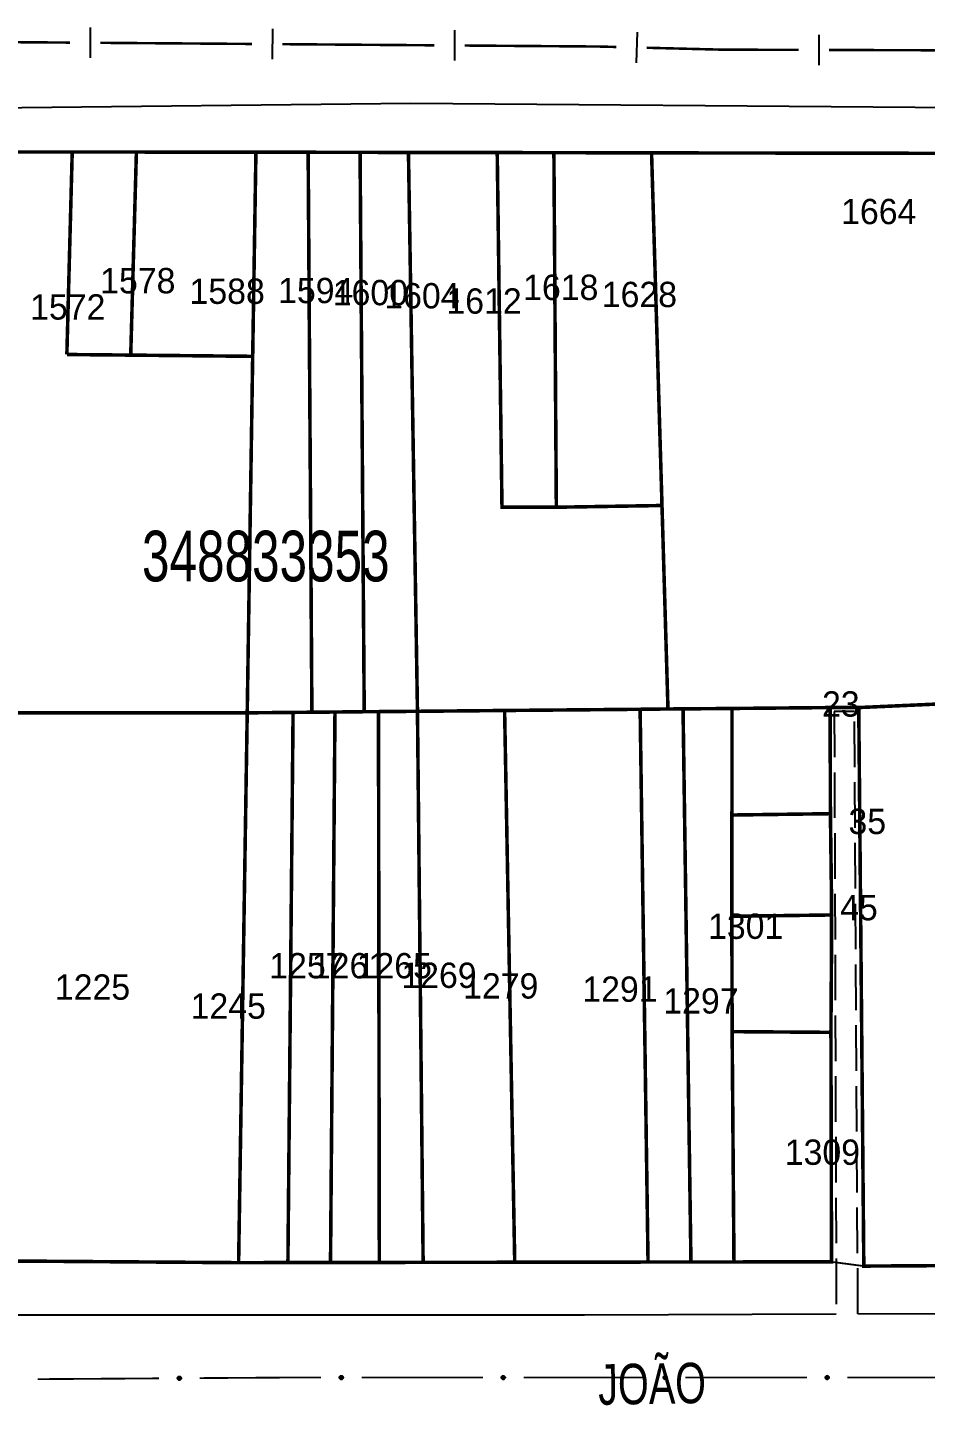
# Model space of a CAD drawing. Extents: x 202481 to 204056, y 4838981 to 4840330.
# Drawn here: x 202590.5 to 202679.2, y 4840019.1 to 4840155.2 of the extents above; entities that cross this region are included whole.
import ezdxf
from ezdxf.enums import TextEntityAlignment as Align

# ---------------------------------------------------------------- set-up
doc = ezdxf.new("R2010")
doc.units = 0
doc.header["$LTSCALE"] = 1.5
doc.header["$MEASUREMENT"] = 0
doc.linetypes.add('TRACO_11', pattern=[8, 3, -1, 3, -1])
for name, color, linetype in [('CD_MALHA_LOTES', 7, 'CONTINUOUS'), ('CD_TXT_QUADRA', 7, 'CONTINUOUS'), ('LM-LIM-SETORES-BAIRROS', 250, 'CONTINUOUS'), ('RU-QUADRA', 210, 'CONTINUOUS'), ('SV-EIXO-RUA-PAV', 20, 'CONTINUOUS'), ('SV-RUA-PAVIM', 7, 'CONTINUOUS'), ('SV-TXT-RUA-PAV', 7, 'CONTINUOUS'), ('Th_NmrPort', 1, 'CONTINUOUS')]:
    doc.layers.add(name, color=color, linetype=linetype)
doc.styles.add('ARIAL', font='ARIAL.SHX')

msp = doc.modelspace()

# ---------------------------------------------------------------- linework, layer by layer
at = {"layer": 'CD_MALHA_LOTES', "linetype": 'Continuous', "const_width": 0.35, "flags": 128}
for points in [[(202588.6, 4840142.87), (202594.93, 4840142.87)], [(202594.4, 4840122.87), (202594.93, 4840142.87)], [(202594.93, 4840142.87), (202601.27, 4840142.86)], [(202600.71, 4840122.81), (202601.27, 4840142.86)], [(202601.27, 4840142.86), (202613.08, 4840142.85)], [(202612.76, 4840122.69), (202613.08, 4840142.85)], [(202613.08, 4840142.85), (202618.24, 4840142.84)], [(202618.61, 4840087.55), (202618.24, 4840142.84)], [(202618.24, 4840142.84), (202623.37, 4840142.83)], [(202623.78, 4840087.6), (202623.37, 4840142.83)], [(202623.37, 4840142.83), (202628.15, 4840142.82)], [(202629.04, 4840087.64), (202628.15, 4840142.82)], [(202628.15, 4840142.82), (202636.92, 4840142.81)], [(202636.92, 4840142.81), (202642.52, 4840142.8)], [(202642.76, 4840107.79), (202637.39, 4840107.79), (202636.92, 4840142.81)], [(202642.52, 4840142.8), (202652.17, 4840142.78)], [(202642.76, 4840107.79), (202642.52, 4840142.8)], [(202652.17, 4840142.78), (202689.98, 4840142.72)], [(202653.2, 4840107.96), (202652.17, 4840142.78)], [(202600.71, 4840122.81), (202594.4, 4840122.87)], [(202612.76, 4840122.69), (202600.71, 4840122.81)], [(202612.22, 4840087.49), (202612.76, 4840122.69)], [(202653.2, 4840107.96), (202642.76, 4840107.79)], [(202653.79, 4840087.87), (202653.2, 4840107.96)], [(202637.65, 4840087.72), (202651.04, 4840087.84)], [(202651.04, 4840087.84), (202653.79, 4840087.87)], [(202651.82, 4840033.26), (202651.04, 4840087.84)], [(202655.28, 4840087.88), (202653.79, 4840087.87)], [(202655.28, 4840087.88), (202660.12, 4840087.92)], [(202656.06, 4840033.26), (202655.28, 4840087.88)], [(202660.11, 4840077.4), (202660.12, 4840087.92)], [(202660.12, 4840087.92), (202669.81, 4840088.01)], [(202672.64, 4840088.01), (202669.81, 4840088.01)], [(202669.81, 4840088.01), (202669.84, 4840077.53)], [(202672.64, 4840088.01), (202685.87, 4840088.6)], [(202612.22, 4840087.49), (202586.55, 4840087.48)], [(202611.37, 4840033.2), (202612.22, 4840087.49)], [(202616.75, 4840087.53), (202612.22, 4840087.49)], [(202616.24, 4840033.21), (202616.75, 4840087.53)], [(202616.75, 4840087.53), (202618.61, 4840087.55)], [(202620.89, 4840087.57), (202618.61, 4840087.55)], [(202620.45, 4840033.22), (202620.89, 4840087.57)], [(202620.89, 4840087.57), (202623.78, 4840087.6)], [(202625.19, 4840087.61), (202623.78, 4840087.6)], [(202625.19, 4840087.61), (202629.04, 4840087.64)], [(202625.27, 4840033.22), (202625.19, 4840087.61)], [(202629.04, 4840087.64), (202637.65, 4840087.72)], [(202629.6, 4840033.23), (202629.04, 4840087.64)], [(202638.65, 4840033.24), (202637.65, 4840087.72)], [(202660.11, 4840077.4), (202660.1, 4840067.4)], [(202669.84, 4840077.53), (202660.11, 4840077.4)], [(202669.84, 4840077.53), (202669.97, 4840067.53)], [(202660.1, 4840067.4), (202669.97, 4840067.53)], [(202660.13, 4840056.01), (202660.1, 4840067.4)], [(202669.97, 4840067.53), (202669.89, 4840055.94)], [(202660.31, 4840033.27), (202660.13, 4840056.01)], [(202669.89, 4840055.94), (202660.13, 4840056.01)], [(202669.89, 4840055.94), (202669.95, 4840033.28), (202660.31, 4840033.27)], [(202611.37, 4840033.2), (202586.43, 4840033.38)], [(202616.24, 4840033.21), (202611.37, 4840033.2)], [(202620.45, 4840033.22), (202616.24, 4840033.21)], [(202625.27, 4840033.22), (202620.45, 4840033.22)], [(202629.6, 4840033.23), (202625.27, 4840033.22)], [(202638.65, 4840033.24), (202629.6, 4840033.23)], [(202651.82, 4840033.26), (202638.65, 4840033.24)], [(202656.06, 4840033.26), (202651.82, 4840033.26)], [(202660.31, 4840033.27), (202656.06, 4840033.26)]]:
    msp.add_lwpolyline(points, dxfattribs=at)
at = {"layer": 'CD_MALHA_LOTES', "linetype": 'Continuous'}
msp.add_lwpolyline([(202688.31, 4840032.95, 0.35, 0.35, 0), (202673.14, 4840032.86, 0.35, 0.35, 0), (202672.64, 4840088.01, 0.35, 0.35, 0)], format="xyseb", dxfattribs=at)
at = {"layer": 'LM-LIM-SETORES-BAIRROS'}
for points in [[(202596.711991, 4840155.152656), (202596.689723, 4840152.152739)], [(202614.711496, 4840155.019047), (202614.689228, 4840152.01913)], [(202632.711, 4840154.885439), (202632.688732, 4840151.885522)], [(202650.736296, 4840154.683419), (202650.660215, 4840151.684384)], [(202668.699815, 4840154.442536), (202668.691192, 4840151.442549)]]:
    msp.add_lwpolyline(points, dxfattribs=at)
at = {"layer": 'LM-LIM-SETORES-BAIRROS', "const_width": 0.25}
for points in [[(202594.700913, 4840153.667543), (202579.701326, 4840153.778883)], [(202612.700417, 4840153.533934), (202597.70083, 4840153.645274)], [(202630.699921, 4840153.400326), (202615.700334, 4840153.511666)], [(202646.91, 4840153.28), (202633.699838, 4840153.378058)], [(202647.69922, 4840153.259983), (202646.91, 4840153.28)], [(202648.698899, 4840153.234622), (202647.69922, 4840153.259983)], [(202659.13, 4840152.97), (202651.697934, 4840153.158541)], [(202659.695541, 4840152.968409), (202659.13, 4840152.97)], [(202666.695512, 4840152.948291), (202659.695541, 4840152.968409)], [(202684.695437, 4840152.896557), (202669.695499, 4840152.939668)]]:
    msp.add_lwpolyline(points, dxfattribs=at)
at = {"layer": 'RU-QUADRA', "linetype": 'Continuous'}
for points in [[(202588.6, 4840142.87, 0.18, 0.18, 0), (202594.93, 4840142.87, 0.18, 0.18, 0)], [(202594.93, 4840142.87, 0.18, 0.18, 0), (202601.27, 4840142.86, 0.18, 0.18, 0)], [(202601.27, 4840142.86, 0.18, 0.18, 0), (202613.08, 4840142.85, 0.18, 0.18, 0)], [(202613.08, 4840142.85, 0.18, 0.18, 0), (202618.24, 4840142.84, 0.18, 0.18, 0)], [(202618.24, 4840142.84, 0.18, 0.18, 0), (202623.37, 4840142.83, 0.18, 0.18, 0)], [(202623.37, 4840142.83, 0.18, 0.18, 0), (202628.15, 4840142.82, 0.18, 0.18, 0)], [(202628.15, 4840142.82, 0.18, 0.18, 0), (202636.92, 4840142.81, 0.18, 0.18, 0)], [(202636.92, 4840142.81, 0.18, 0.18, 0), (202642.52, 4840142.8, 0.18, 0.18, 0)], [(202642.52, 4840142.8, 0.18, 0.18, 0), (202652.17, 4840142.78, 0.18, 0.18, 0)], [(202652.17, 4840142.78, 0.18, 0.18, 0), (202689.98, 4840142.72, 0.18, 0.18, 0)], [(202673.14, 4840032.86, 0.18, 0.18, 0), (202672.64, 4840088.01, 0.18, 0.18, 0), (202669.81, 4840088.01, 0.18, 0.18, 0), (202669.84, 4840077.53, 0.18, 0.18, 0), (202669.86, 4840071.03, 0.18, 0.18, 0), (202669.88, 4840061.09, 0.18, 0.18, 0), (202669.95, 4840033.28, 0.18, 0.18, 0)], [(202611.37, 4840033.2, 0.18, 0.18, 0), (202586.43, 4840033.38, 0.18, 0.18, 0)], [(202616.24, 4840033.21, 0.18, 0.18, 0), (202611.37, 4840033.2, 0.18, 0.18, 0)], [(202620.45, 4840033.22, 0.18, 0.18, 0), (202616.24, 4840033.21, 0.18, 0.18, 0)], [(202625.27, 4840033.22, 0.18, 0.18, 0), (202620.45, 4840033.22, 0.18, 0.18, 0)], [(202629.6, 4840033.23, 0.18, 0.18, 0), (202625.27, 4840033.22, 0.18, 0.18, 0)], [(202638.65, 4840033.24, 0.18, 0.18, 0), (202629.6, 4840033.23, 0.18, 0.18, 0)], [(202651.82, 4840033.26, 0.18, 0.18, 0), (202638.65, 4840033.24, 0.18, 0.18, 0)], [(202656.06, 4840033.26, 0.18, 0.18, 0), (202651.82, 4840033.26, 0.18, 0.18, 0)], [(202660.31, 4840033.27, 0.18, 0.18, 0), (202656.06, 4840033.26, 0.18, 0.18, 0)], [(202669.95, 4840033.28, 0.18, 0.18, 0), (202660.31, 4840033.27, 0.18, 0.18, 0)], [(202673.14, 4840032.86, 0.18, 0.18, 0), (202669.95, 4840033.28, 0.18, 0.18, 0)], [(202688.31, 4840032.95, 0.18, 0.18, 0), (202673.14, 4840032.86, 0.18, 0.18, 0)]]:
    msp.add_lwpolyline(points, format="xyseb", dxfattribs=at)
at = {"layer": 'SV-EIXO-RUA-PAV', "const_width": 0.18}
for points in [[(202591.517968, 4840021.697239), (202603.517718, 4840021.774805)], [(202607.517634, 4840021.800661), (202616.517446, 4840021.858835)], [(202616.517446, 4840021.858835), (202616.7, 4840021.86)], [(202616.7, 4840021.86), (202619.517442, 4840021.860132)], [(202623.517442, 4840021.860318), (202635.517442, 4840021.860879)], [(202639.517442, 4840021.861065), (202651.517442, 4840021.861626)], [(202655.517442, 4840021.861813), (202667.517442, 4840021.862373)], [(202671.517442, 4840021.86256), (202683.517442, 4840021.86312)]]:
    msp.add_lwpolyline(points, dxfattribs=at)
at = {"layer": 'SV-EIXO-RUA-PAV'}
for points in [[(202605.373287, 4840021.896882), (202605.407149, 4840021.932172), (202605.443469, 4840021.955577), (202605.47938, 4840021.96638), (202605.513602, 4840021.967651), (202605.54876, 4840021.965008), (202605.583618, 4840021.954523), (202605.61973, 4840021.934316), (202605.655369, 4840021.900596), (202605.6769, 4840021.861814), (202605.689374, 4840021.827174), (202605.692754, 4840021.791565), (202605.689614, 4840021.757454), (202605.677526, 4840021.721605), (202605.656691, 4840021.68521), (202605.621916, 4840021.650194), (202605.586152, 4840021.627493), (202605.551143, 4840021.617956), (202605.515323, 4840021.614785), (202605.479462, 4840021.617913), (202605.445304, 4840021.628402), (202605.408697, 4840021.649446), (202605.374591, 4840021.684226), (202605.351542, 4840021.719638), (202605.341516, 4840021.754504), (202605.339188, 4840021.78984), (202605.34141, 4840021.825135), (202605.350491, 4840021.860614), (202605.373287, 4840021.896882)], [(202621.373757, 4840021.970299), (202621.407845, 4840022.00537), (202621.444314, 4840022.028542), (202621.480293, 4840022.039114), (202621.514523, 4840022.040165), (202621.549663, 4840022.037297), (202621.584454, 4840022.026589), (202621.620435, 4840022.00615), (202621.655856, 4840021.972202), (202621.677138, 4840021.933283), (202621.68939, 4840021.898564), (202621.692542, 4840021.862934), (202621.689183, 4840021.828843), (202621.676865, 4840021.793073), (202621.655796, 4840021.756812), (202621.620798, 4840021.72202), (202621.584889, 4840021.699549), (202621.54982, 4840021.690237), (202621.51398, 4840021.687295), (202621.47814, 4840021.690654), (202621.444049, 4840021.701362), (202621.407578, 4840021.72264), (202621.373696, 4840021.757639), (202621.350875, 4840021.793198), (202621.341073, 4840021.828127), (202621.338972, 4840021.863477), (202621.34142, 4840021.898757), (202621.350728, 4840021.934178), (202621.373757, 4840021.970299)], [(202637.373757, 4840021.971046), (202637.407845, 4840022.006117), (202637.444314, 4840022.029289), (202637.480293, 4840022.039861), (202637.514523, 4840022.040912), (202637.549663, 4840022.038044), (202637.584454, 4840022.027336), (202637.620435, 4840022.006897), (202637.655856, 4840021.972949), (202637.677138, 4840021.93403), (202637.68939, 4840021.899311), (202637.692542, 4840021.863681), (202637.689183, 4840021.829591), (202637.676865, 4840021.79382), (202637.655796, 4840021.757559), (202637.620798, 4840021.722767), (202637.584889, 4840021.700296), (202637.54982, 4840021.690984), (202637.51398, 4840021.688042), (202637.47814, 4840021.691401), (202637.444049, 4840021.702109), (202637.407578, 4840021.723387), (202637.373696, 4840021.758386), (202637.350875, 4840021.793945), (202637.341073, 4840021.828874), (202637.338972, 4840021.864224), (202637.34142, 4840021.899504), (202637.350728, 4840021.934925), (202637.373757, 4840021.971046)], [(202653.373756, 4840021.971793), (202653.407845, 4840022.006865), (202653.444314, 4840022.030036), (202653.480293, 4840022.040608), (202653.514523, 4840022.04166), (202653.549663, 4840022.038791), (202653.584454, 4840022.028083), (202653.620435, 4840022.007644), (202653.655856, 4840021.973696), (202653.677138, 4840021.934777), (202653.68939, 4840021.900058), (202653.692542, 4840021.864428), (202653.689183, 4840021.830338), (202653.676865, 4840021.794567), (202653.655796, 4840021.758306), (202653.620798, 4840021.723514), (202653.584889, 4840021.701043), (202653.54982, 4840021.691731), (202653.51398, 4840021.68879), (202653.47814, 4840021.692148), (202653.444049, 4840021.702856), (202653.407578, 4840021.724135), (202653.373696, 4840021.759133), (202653.350875, 4840021.794692), (202653.341073, 4840021.829621), (202653.338971, 4840021.864971), (202653.34142, 4840021.900251), (202653.350728, 4840021.935672), (202653.373756, 4840021.971793)], [(202669.373756, 4840021.97254), (202669.407845, 4840022.007612), (202669.444314, 4840022.030783), (202669.480293, 4840022.041355), (202669.514523, 4840022.042407), (202669.549663, 4840022.039538), (202669.584454, 4840022.02883), (202669.620435, 4840022.008392), (202669.655856, 4840021.974443), (202669.677138, 4840021.935524), (202669.68939, 4840021.900805), (202669.692541, 4840021.865175), (202669.689183, 4840021.831085), (202669.676865, 4840021.795314), (202669.655796, 4840021.759053), (202669.620798, 4840021.724262), (202669.584889, 4840021.70179), (202669.54982, 4840021.692478), (202669.51398, 4840021.689537), (202669.47814, 4840021.692895), (202669.444049, 4840021.703603), (202669.407578, 4840021.724882), (202669.373696, 4840021.75988), (202669.350875, 4840021.795439), (202669.341073, 4840021.830369), (202669.338971, 4840021.865718), (202669.34142, 4840021.900999), (202669.350728, 4840021.936419), (202669.373756, 4840021.97254)]]:
    msp.add_lwpolyline(points, close=True, dxfattribs=at)
for points in [[(202605.339188, 4840021.78984), (202605.689374, 4840021.827174)], [(202605.34141, 4840021.825135), (202605.6769, 4840021.861814)], [(202605.341516, 4840021.754504), (202605.692754, 4840021.791565)], [(202605.342953, 4840021.771757), (202605.689322, 4840021.806745)], [(202605.344079, 4840021.808607), (202605.678151, 4840021.846245)], [(202605.350005, 4840021.736324), (202605.68817, 4840021.773989)], [(202605.350491, 4840021.860614), (202605.655369, 4840021.900596)], [(202605.350681, 4840021.842764), (202605.661548, 4840021.881616)], [(202605.351542, 4840021.719638), (202605.689614, 4840021.757454)], [(202605.362741, 4840021.876955), (202605.634037, 4840021.915552)], [(202605.365243, 4840021.700945), (202605.678848, 4840021.73845)], [(202605.373287, 4840021.896882), (202605.61973, 4840021.934316)], [(202605.374591, 4840021.684226), (202605.677526, 4840021.721605)], [(202605.392513, 4840021.915355), (202605.594282, 4840021.943951)], [(202605.395474, 4840021.668391), (202605.664067, 4840021.702876)], [(202605.407149, 4840021.932172), (202605.583618, 4840021.954523)], [(202605.408697, 4840021.649446), (202605.656691, 4840021.68521)], [(202605.427796, 4840021.945603), (202605.557343, 4840021.958722)], [(202605.432492, 4840021.641339), (202605.631549, 4840021.667188)], [(202605.443469, 4840021.955577), (202605.54876, 4840021.965008)], [(202605.445304, 4840021.628402), (202605.621916, 4840021.650194)], [(202605.466719, 4840021.623821), (202605.597622, 4840021.638313)], [(202605.479462, 4840021.617913), (202605.586152, 4840021.627493)], [(202621.338972, 4840021.863477), (202621.68939, 4840021.898564)], [(202621.341073, 4840021.828127), (202621.692542, 4840021.862934)], [(202621.34142, 4840021.898757), (202621.677138, 4840021.933283)], [(202621.34262, 4840021.845371), (202621.689207, 4840021.878135)], [(202621.343983, 4840021.882213), (202621.678289, 4840021.917706)], [(202621.349445, 4840021.809894), (202621.687844, 4840021.845387)], [(202621.350728, 4840021.934178), (202621.655856, 4840021.972202)], [(202621.350804, 4840021.916326), (202621.661913, 4840021.953183)], [(202621.350875, 4840021.793198), (202621.689183, 4840021.828843)], [(202621.363083, 4840021.95044), (202621.634621, 4840021.987295)], [(202621.364456, 4840021.774417), (202621.678294, 4840021.809909)], [(202621.373696, 4840021.757639), (202621.676865, 4840021.793073)], [(202621.373757, 4840021.970299), (202621.620435, 4840022.00615)], [(202621.393101, 4840021.988648), (202621.595049, 4840022.015948)], [(202621.394477, 4840021.741669), (202621.663286, 4840021.774431)], [(202621.407578, 4840021.72264), (202621.655796, 4840021.756812)], [(202621.407845, 4840022.00537), (202621.584454, 4840022.026589)], [(202621.428577, 4840022.018669), (202621.558206, 4840022.030956)], [(202621.43132, 4840021.714381), (202621.630539, 4840021.738951)], [(202621.444049, 4840021.701362), (202621.620798, 4840021.72202)], [(202621.444314, 4840022.028542), (202621.549663, 4840022.037297)], [(202621.465434, 4840021.696644), (202621.596428, 4840021.710295)], [(202621.47814, 4840021.690654), (202621.584889, 4840021.699549)], [(202637.338972, 4840021.864224), (202637.68939, 4840021.899311)], [(202637.341073, 4840021.828874), (202637.692542, 4840021.863681)], [(202637.34142, 4840021.899504), (202637.677138, 4840021.93403)], [(202637.34262, 4840021.846118), (202637.689207, 4840021.878883)], [(202637.343983, 4840021.88296), (202637.678289, 4840021.918453)], [(202637.349445, 4840021.810641), (202637.687844, 4840021.846134)], [(202637.350728, 4840021.934925), (202637.655856, 4840021.972949)], [(202637.350804, 4840021.917073), (202637.661913, 4840021.95393)], [(202637.350875, 4840021.793945), (202637.689183, 4840021.829591)], [(202637.363083, 4840021.951187), (202637.634621, 4840021.988042)], [(202637.364456, 4840021.775164), (202637.678294, 4840021.810656)], [(202637.373696, 4840021.758386), (202637.676865, 4840021.79382)], [(202637.373757, 4840021.971046), (202637.620435, 4840022.006897)], [(202637.393101, 4840021.989395), (202637.595049, 4840022.016695)], [(202637.394477, 4840021.742417), (202637.663286, 4840021.775178)], [(202637.407578, 4840021.723387), (202637.655796, 4840021.757559)], [(202637.407845, 4840022.006117), (202637.584454, 4840022.027336)], [(202637.428577, 4840022.019416), (202637.558206, 4840022.031703)], [(202637.43132, 4840021.715128), (202637.630539, 4840021.739699)], [(202637.444049, 4840021.702109), (202637.620798, 4840021.722767)], [(202637.444314, 4840022.029289), (202637.549663, 4840022.038044)], [(202637.465434, 4840021.697391), (202637.596428, 4840021.711042)], [(202637.47814, 4840021.691401), (202637.584889, 4840021.700296)], [(202653.338971, 4840021.864971), (202653.68939, 4840021.900058)], [(202653.341073, 4840021.829621), (202653.692542, 4840021.864428)], [(202653.34142, 4840021.900251), (202653.677138, 4840021.934777)], [(202653.34262, 4840021.846865), (202653.689207, 4840021.87963)], [(202653.343983, 4840021.883707), (202653.678289, 4840021.9192)], [(202653.349445, 4840021.811388), (202653.687844, 4840021.846881)], [(202653.350728, 4840021.935672), (202653.655856, 4840021.973696)], [(202653.350804, 4840021.917821), (202653.661913, 4840021.954677)], [(202653.350875, 4840021.794692), (202653.689183, 4840021.830338)], [(202653.363083, 4840021.951934), (202653.634621, 4840021.988789)], [(202653.364456, 4840021.775911), (202653.678294, 4840021.811403)], [(202653.373696, 4840021.759133), (202653.676865, 4840021.794567)], [(202653.373756, 4840021.971793), (202653.620435, 4840022.007644)], [(202653.393101, 4840021.990142), (202653.595049, 4840022.017442)], [(202653.394477, 4840021.743164), (202653.663286, 4840021.775925)], [(202653.407578, 4840021.724135), (202653.655796, 4840021.758306)], [(202653.407845, 4840022.006865), (202653.584454, 4840022.028083)], [(202653.428577, 4840022.020163), (202653.558206, 4840022.03245)], [(202653.43132, 4840021.715875), (202653.630539, 4840021.740446)], [(202653.444049, 4840021.702856), (202653.620798, 4840021.723514)], [(202653.444314, 4840022.030036), (202653.549663, 4840022.038791)], [(202653.465434, 4840021.698138), (202653.596428, 4840021.711789)], [(202653.47814, 4840021.692148), (202653.584889, 4840021.701043)], [(202669.338971, 4840021.865718), (202669.68939, 4840021.900805)], [(202669.341073, 4840021.830369), (202669.692541, 4840021.865175)], [(202669.34142, 4840021.900999), (202669.677138, 4840021.935524)], [(202669.34262, 4840021.847612), (202669.689207, 4840021.880377)], [(202669.343983, 4840021.884454), (202669.678289, 4840021.919947)], [(202669.349444, 4840021.812135), (202669.687844, 4840021.847628)], [(202669.350728, 4840021.936419), (202669.655856, 4840021.974443)], [(202669.350804, 4840021.918568), (202669.661913, 4840021.955424)], [(202669.350875, 4840021.795439), (202669.689183, 4840021.831085)], [(202669.363083, 4840021.952681), (202669.634621, 4840021.989536)], [(202669.364456, 4840021.776658), (202669.678294, 4840021.81215)], [(202669.373696, 4840021.75988), (202669.676865, 4840021.795314)], [(202669.373756, 4840021.97254), (202669.620435, 4840022.008392)], [(202669.393101, 4840021.990889), (202669.595049, 4840022.018189)], [(202669.394477, 4840021.743911), (202669.663286, 4840021.776672)], [(202669.407578, 4840021.724882), (202669.655796, 4840021.759053)], [(202669.407845, 4840022.007612), (202669.584454, 4840022.02883)], [(202669.428577, 4840022.02091), (202669.558206, 4840022.033197)], [(202669.43132, 4840021.716622), (202669.630539, 4840021.741193)], [(202669.444049, 4840021.703603), (202669.620798, 4840021.724262)], [(202669.444314, 4840022.030783), (202669.549663, 4840022.039538)], [(202669.465434, 4840021.698885), (202669.596428, 4840021.712536)], [(202669.47814, 4840021.692895), (202669.584889, 4840021.70179)]]:
    msp.add_lwpolyline(points, dxfattribs=at)
at = {"layer": 'SV-RUA-PAVIM', "linetype": 'Continuous'}
for points in [[(202497.01, 4840062.79, 10.03), (202488.85, 4840141.14, 10.13), (202490.19, 4840145.5, 9.95), (202494.25, 4840147.08, 9.99), (202586.95, 4840147.22, 8.64), (202628.37, 4840147.69, 8.64), (202678.2, 4840147.3, 7.35), (202712.32, 4840147.16, 6.69), (202714.62, 4840145.7, 6.69), (202715.74, 4840142.78, 6.57), (202718.51, 4840080, 5.92), (202720.58, 4840031.36, 5.28), (202719.58, 4840028.82, 5.24), (202717.8, 4840028.04, 5.24), (202672.56, 4840028.14, 5.24)], [(202670.42, 4840028.12, 5.24), (202645.54, 4840028.01, 5.24), (202628.74, 4840028, 6.83), (202564.55, 4840028.03, 6.83), (202508.14, 4840028.2, 6.83), (202503.22, 4840028.05, 9.28), (202501.04, 4840028.85, 9.28), (202500.28, 4840031.29, 9.28), (202497.01, 4840062.79, 10.03)]]:
    msp.add_polyline3d(points, dxfattribs=at)
at = {"layer": 'SV-RUA-PAVIM', "linetype": 'TRACO_11'}
msp.add_polyline3d([(202672.56, 4840028.14, 5.24), (202672.21, 4840087.61, 5.24), (202670.22, 4840087.61, 5.24), (202670.42, 4840028.12, 5.24)], dxfattribs=at)

# ---------------------------------------------------------------- texts
at = {"layer": 'CD_TXT_QUADRA', "style": 'ARIAL', "width": 0.7}
msp.add_text('348833353', height=5, dxfattribs=at).set_placement((202601.82, 4840100.47))
at = {"layer": 'SV-TXT-RUA-PAV', "style": 'ARIAL', "width": 0.7}
msp.add_text('JOÃO', height=4, rotation=1, dxfattribs=at).set_placement((202646.928489, 4840019.155006))
at = {"layer": 'Th_NmrPort', "color": 1}
for s, p in [('1664', (202670.896667, 4840136.99)), ('1578', (202597.689694, 4840130.158238)), ('1588', (202606.519694, 4840129.118238)), ('1594', (202615.27, 4840129.19)), ('1600', (202620.67, 4840128.983333)), ('1618', (202639.48, 4840129.503333)), ('1572', (202590.769694, 4840127.568238)), ('1604', (202625.76, 4840128.673333)), ('1612', (202631.9, 4840128.153333)), ('1628', (202647.249999, 4840128.799042)), ('23', (202669.013506, 4840088.364331)), ('35', (202671.622537, 4840076.766787)), ('45', (202670.796821, 4840068.251504)), ('1301', (202657.749999, 4840066.419042)), ('1257', (202614.396276, 4840062.522343)), ('1261', (202618.606276, 4840062.522343)), ('1265', (202623.026276, 4840062.522343)), ('1269', (202627.448137, 4840061.575692)), ('1225', (202593.216276, 4840060.412343)), ('1279', (202633.548137, 4840060.525692)), ('1291', (202645.328137, 4840060.205692)), ('1245', (202606.628137, 4840058.535692)), ('1297', (202653.329999, 4840059.049042)), ('1309', (202665.329999, 4840044.109042))]:
    msp.add_text(s, height=2.5, dxfattribs=at).set_placement(p, align=Align.MIDDLE_LEFT)

doc.saveas('drawing.dxf')
